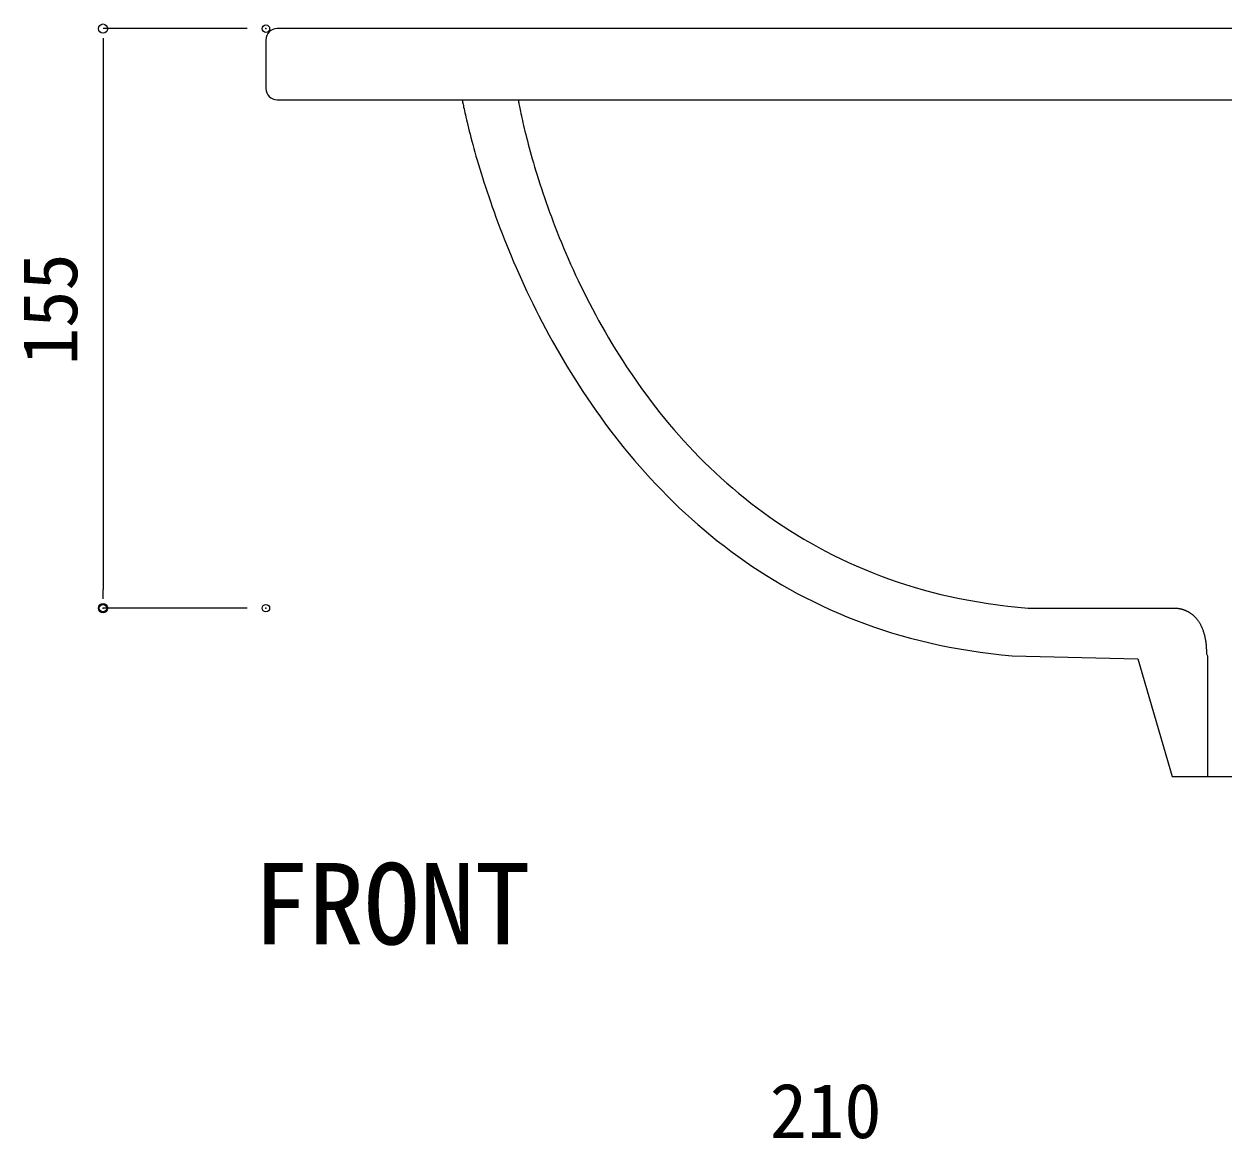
# Model space of a CAD drawing. Units: millimetres, scale not verified. Extents: x -1002 to 1010, y -687 to 676.
# Drawn here: x -877.4 to -556.7, y -382.1 to -83.8 of the extents above; entities that cross this region are included whole.
import ezdxf
from ezdxf.enums import TextEntityAlignment as Align

# ---------------------------------------------------------------- set-up
doc = ezdxf.new("R2010")
doc.units = ezdxf.units.MM
doc.header["$LTSCALE"] = 5
doc.header["$PDMODE"] = 32
doc.header["$PDSIZE"] = 2
doc.layers.add('0-0', color=7, linetype='Continuous', lineweight=15)
doc.layers.add('F-0', color=7, linetype='Continuous', lineweight=15)
doc.styles.add('ＭＳ ゴシック', font='')
doc.styles.get('ＭＳ ゴシック').set_extended_font_data('MS Gothic')

# ---------------------------------------------------------------- blocks, each defined once
blk = doc.blocks.new('U27')
at = {"layer": '0-0', "style": 'ＭＳ ゴシック'}
blk.add_text('FRONT', height=21.8, dxfattribs=at).set_placement((240.337, 473.702), align=Align.BOTTOM_LEFT)
blk = doc.blocks.new('_DOT')
at = {"layer": '0-0'}
blk.add_line((-0.5, 0), (-1, 0), dxfattribs=at)
blk.add_circle((0, 0), 0.25, dxfattribs=at)
blk.add_circle((0, 0), 0.25, dxfattribs=at)

msp = doc.modelspace()

# ---------------------------------------------------------------- linework, layer by layer
at = {"layer": 'F-0'}
for p, q in [((-817.679, -85.084), (-856.256, -85.084)), ((-856.256, -90.084), (-856.256, -235.084)), ((-817.679, -240.084), (-856.256, -240.084))]:
    msp.add_line(p, q, dxfattribs=at)
at = {"layer": 'F-0', "lineweight": 18}
for p, q in [((-812.679, -88.084), (-812.679, -101.084)), ((-608.83, -240.084), (-569.469, -240.084))]:
    msp.add_line(p, q, dxfattribs=at)
for points in [[(-260.679, -85.084), (-286.22, -85.084), (-784.138, -85.084), (-809.679, -85.084)], [(-809.679, -104.084), (-784.138, -104.084), (-286.22, -104.084), (-260.679, -104.084)], [(-760.18, -104.084), (-760.175, -104.11), (-760.161, -104.186), (-760.138, -104.312), (-760.105, -104.488), (-760.062, -104.711), (-760.009, -104.982), (-759.946, -105.3), (-759.872, -105.664), (-759.787, -106.073), (-759.691, -106.527), (-759.584, -107.024), (-759.466, -107.564), (-759.336, -108.146), (-759.194, -108.769), (-759.04, -109.433), (-758.874, -110.137), (-758.695, -110.88), (-758.503, -111.661), (-758.299, -112.479), (-758.081, -113.334), (-757.85, -114.224), (-757.606, -115.15), (-757.347, -116.11), (-757.075, -117.104), (-756.788, -118.13), (-756.487, -119.189), (-756.171, -120.278), (-755.84, -121.398), (-755.494, -122.548), (-755.132, -123.726), (-754.755, -124.932), (-754.363, -126.166), (-753.954, -127.426), (-753.529, -128.712), (-753.088, -130.023), (-752.63, -131.358), (-752.155, -132.716), (-751.663, -134.097), (-751.154, -135.5)], [(-745.184, -104.084), (-745.18, -104.108), (-745.169, -104.178), (-745.149, -104.293), (-745.122, -104.453), (-745.086, -104.658), (-745.041, -104.906), (-744.988, -105.197), (-744.925, -105.53), (-744.853, -105.904), (-744.772, -106.319), (-744.681, -106.774), (-744.58, -107.268), (-744.469, -107.801), (-744.348, -108.371), (-744.216, -108.978), (-744.073, -109.622), (-743.919, -110.302), (-743.754, -111.016), (-743.577, -111.765), (-743.389, -112.547), (-743.188, -113.362), (-742.976, -114.209), (-742.751, -115.087), (-742.513, -115.996), (-742.263, -116.936), (-742, -117.904), (-741.723, -118.901), (-741.433, -119.925), (-741.129, -120.977), (-740.811, -122.055), (-740.479, -123.159), (-740.133, -124.287), (-739.772, -125.44), (-739.396, -126.617), (-739.005, -127.816), (-738.599, -129.037), (-738.177, -130.28), (-737.74, -131.543), (-737.286, -132.827)], [(-737.286, -132.827), (-736.817, -134.129), (-736.331, -135.45), (-735.828, -136.789), (-735.309, -138.145), (-734.773, -139.518), (-734.219, -140.906), (-733.648, -142.309), (-733.059, -143.726), (-732.452, -145.157), (-731.827, -146.601), (-731.184, -148.056), (-730.522, -149.523), (-729.841, -151.001), (-729.141, -152.489), (-728.422, -153.986), (-727.683, -155.492), (-726.925, -157.005), (-726.146, -158.526), (-725.348, -160.053), (-724.529, -161.585), (-723.689, -163.123), (-722.829, -164.665), (-721.948, -166.21), (-721.045, -167.758), (-720.121, -169.309), (-719.175, -170.86), (-718.207, -172.413), (-717.217, -173.965), (-716.204, -175.517), (-715.169, -177.067), (-714.111, -178.615), (-713.03, -180.16), (-711.926, -181.702), (-710.798, -183.239), (-709.647, -184.772), (-708.471, -186.298), (-707.272, -187.818), (-706.048, -189.331), (-704.799, -190.836)], [(-751.154, -135.5), (-750.627, -136.924), (-750.083, -138.368), (-749.52, -139.832), (-748.94, -141.314), (-748.341, -142.814), (-747.723, -144.331), (-747.087, -145.865), (-746.431, -147.414), (-745.757, -148.979), (-745.063, -150.557), (-744.349, -152.148), (-743.615, -153.752), (-742.861, -155.367), (-742.087, -156.994), (-741.292, -158.63), (-740.476, -160.276), (-739.64, -161.931), (-738.782, -163.593), (-737.903, -165.262), (-737.002, -166.938), (-736.079, -168.619), (-735.135, -170.304), (-734.167, -171.994), (-733.178, -173.687), (-732.165, -175.382), (-731.13, -177.078), (-730.072, -178.775), (-728.99, -180.473), (-727.884, -182.169), (-726.755, -183.864), (-725.602, -185.557), (-724.424, -187.246), (-723.222, -188.932), (-721.995, -190.613), (-720.744, -192.288), (-719.467, -193.957), (-718.165, -195.619), (-716.837, -197.274), (-715.484, -198.919)], [(-704.799, -190.836), (-703.526, -192.333), (-702.227, -193.82), (-700.903, -195.297), (-699.554, -196.764), (-698.179, -198.219), (-696.778, -199.662), (-695.351, -201.092), (-693.897, -202.508), (-692.417, -203.91), (-690.91, -205.297), (-689.376, -206.669), (-687.815, -208.024), (-686.226, -209.361), (-684.609, -210.681), (-682.965, -211.983), (-681.292, -213.265), (-679.591, -214.527), (-677.861, -215.768), (-676.103, -216.988), (-674.315, -218.186), (-672.498, -219.361), (-670.652, -220.513), (-668.775, -221.64), (-666.869, -222.742), (-664.933, -223.818), (-662.966, -224.868), (-660.969, -225.891), (-658.941, -226.886), (-656.882, -227.853), (-654.791, -228.79), (-652.669, -229.697), (-650.515, -230.573), (-648.33, -231.418), (-646.112, -232.231), (-643.861, -233.011), (-641.578, -233.758), (-639.263, -234.47), (-636.914, -235.147), (-634.532, -235.789)], [(-715.484, -198.919), (-714.104, -200.556), (-712.699, -202.182), (-711.267, -203.798), (-709.808, -205.401), (-708.322, -206.992), (-706.81, -208.57), (-705.27, -210.134), (-703.702, -211.683), (-702.107, -213.217), (-700.484, -214.734), (-698.833, -216.234), (-697.153, -217.716), (-695.445, -219.179), (-693.708, -220.623), (-691.941, -222.046), (-690.146, -223.449), (-688.321, -224.829), (-686.467, -226.187), (-684.582, -227.522), (-682.668, -228.832), (-680.723, -230.118), (-678.747, -231.378), (-676.741, -232.611), (-674.704, -233.817), (-672.635, -234.995), (-670.535, -236.144), (-668.404, -237.263), (-666.241, -238.352), (-664.045, -239.41), (-661.817, -240.436), (-659.557, -241.429), (-657.264, -242.388), (-654.938, -243.314), (-652.579, -244.204), (-650.187, -245.058), (-647.76, -245.876), (-645.301, -246.656), (-642.807, -247.398), (-640.278, -248.101)], [(-634.532, -235.789), (-632.116, -236.394), (-629.667, -236.962), (-627.183, -237.492), (-624.666, -237.984), (-622.114, -238.437), (-619.527, -238.849), (-616.906, -239.221), (-614.25, -239.551), (-611.558, -239.839), (-608.831, -240.084)], [(-569.47, -240.084), (-569.468, -240.084), (-569.464, -240.084), (-569.456, -240.084), (-569.445, -240.084), (-569.432, -240.084), (-569.416, -240.084), (-569.396, -240.084), (-569.374, -240.084), (-569.35, -240.084), (-569.322, -240.085), (-569.292, -240.086), (-569.26, -240.087), (-569.225, -240.089), (-569.187, -240.091), (-569.147, -240.093), (-569.105, -240.096), (-569.06, -240.099), (-569.013, -240.103), (-568.964, -240.107), (-568.912, -240.112), (-568.859, -240.118), (-568.803, -240.124), (-568.745, -240.131), (-568.686, -240.139), (-568.624, -240.148), (-568.561, -240.158), (-568.495, -240.168), (-568.428, -240.179), (-568.359, -240.192), (-568.289, -240.205), (-568.217, -240.219), (-568.143, -240.235), (-568.068, -240.251), (-567.991, -240.269), (-567.913, -240.288), (-567.833, -240.308), (-567.752, -240.329), (-567.67, -240.352), (-567.586, -240.376)], [(-567.586, -240.376), (-567.501, -240.401), (-567.415, -240.428), (-567.328, -240.456), (-567.24, -240.486), (-567.151, -240.517), (-567.061, -240.55), (-566.97, -240.585), (-566.878, -240.621), (-566.786, -240.659), (-566.692, -240.698), (-566.598, -240.74), (-566.504, -240.783), (-566.408, -240.828), (-566.312, -240.875), (-566.216, -240.924), (-566.119, -240.974), (-566.022, -241.027), (-565.924, -241.082), (-565.826, -241.139), (-565.728, -241.198), (-565.629, -241.259), (-565.53, -241.322), (-565.432, -241.388), (-565.333, -241.456), (-565.234, -241.526), (-565.135, -241.598), (-565.036, -241.673), (-564.937, -241.751), (-564.839, -241.83), (-564.741, -241.913), (-564.643, -241.997), (-564.545, -242.085), (-564.448, -242.175), (-564.351, -242.267), (-564.254, -242.363), (-564.158, -242.461), (-564.063, -242.562), (-563.968, -242.665), (-563.874, -242.772)], [(-563.874, -242.772), (-563.781, -242.881), (-563.688, -242.994), (-563.596, -243.109), (-563.505, -243.227), (-563.415, -243.348), (-563.326, -243.473), (-563.238, -243.6), (-563.151, -243.731), (-563.065, -243.865), (-562.981, -244.002), (-562.897, -244.142), (-562.815, -244.286), (-562.734, -244.433), (-562.654, -244.583), (-562.576, -244.737), (-562.499, -244.895), (-562.424, -245.055), (-562.35, -245.22), (-562.278, -245.388), (-562.207, -245.559), (-562.138, -245.734), (-562.071, -245.913), (-562.006, -246.096), (-561.942, -246.282), (-561.881, -246.472), (-561.821, -246.666), (-561.763, -246.864), (-561.708, -247.066), (-561.654, -247.272), (-561.603, -247.482), (-561.554, -247.696), (-561.507, -247.914), (-561.462, -248.136), (-561.42, -248.362), (-561.38, -248.592), (-561.342, -248.827), (-561.307, -249.066), (-561.274, -249.309), (-561.244, -249.556)], [(-640.278, -248.101), (-637.716, -248.765), (-635.119, -249.387), (-632.486, -249.969), (-629.819, -250.508), (-627.116, -251.005), (-624.378, -251.457), (-621.604, -251.866), (-618.794, -252.229), (-615.948, -252.546), (-613.065, -252.816)], [(-561.244, -249.556), (-561.217, -249.808), (-561.192, -250.065), (-561.17, -250.326), (-561.151, -250.591), (-561.135, -250.861), (-561.121, -251.135), (-561.11, -251.414), (-561.103, -251.698), (-561.098, -251.986), (-561.097, -252.28)], [(-613.065, -252.816), (-579.42, -253.608), (-570.243, -285.084), (-500.115, -285.084), (-490.813, -253.595), (-456.937, -252.816)], [(-561.096, -252.279), (-560.853, -252.815), (-560.853, -285.084)]]:
    msp.add_lwpolyline(points, dxfattribs=at)
for centre, start, end in [((-809.679, -88.084), 90, 180), ((-809.679, -101.084), 180, 270)]:
    msp.add_arc(centre, 3, start, end, dxfattribs=at)
at = {"layer": 'F-0'}
for p in [(-812.679, -85.084), (-856.256, -240.084), (-812.679, -240.084)]:
    msp.add_point(p, dxfattribs=at)

# ---------------------------------------------------------------- block references
at = {"layer": 'F-0', "xscale": 5, "yscale": 5}
for p, rotation in [((-856.256, -85.084), 90), ((-856.256, -240.084), 270)]:
    msp.add_blockref('_DOT', p, dxfattribs=dict(at, rotation=rotation))
at = {"layer": 'F-0'}
msp.add_blockref('U27', (-1056.429, -810.293), dxfattribs=at)

# ---------------------------------------------------------------- texts
at = {"layer": 'F-0', "style": 'ＭＳ ゴシック'}
msp.add_text('155', height=14.66, rotation=90, dxfattribs=at).set_placement((-858.756, -175.084), align=Align.BOTTOM_LEFT)
msp.add_text('210', height=14.66, dxfattribs=at).set_placement((-677.911, -386.244), align=Align.BOTTOM_LEFT)

doc.saveas('drawing.dxf')
